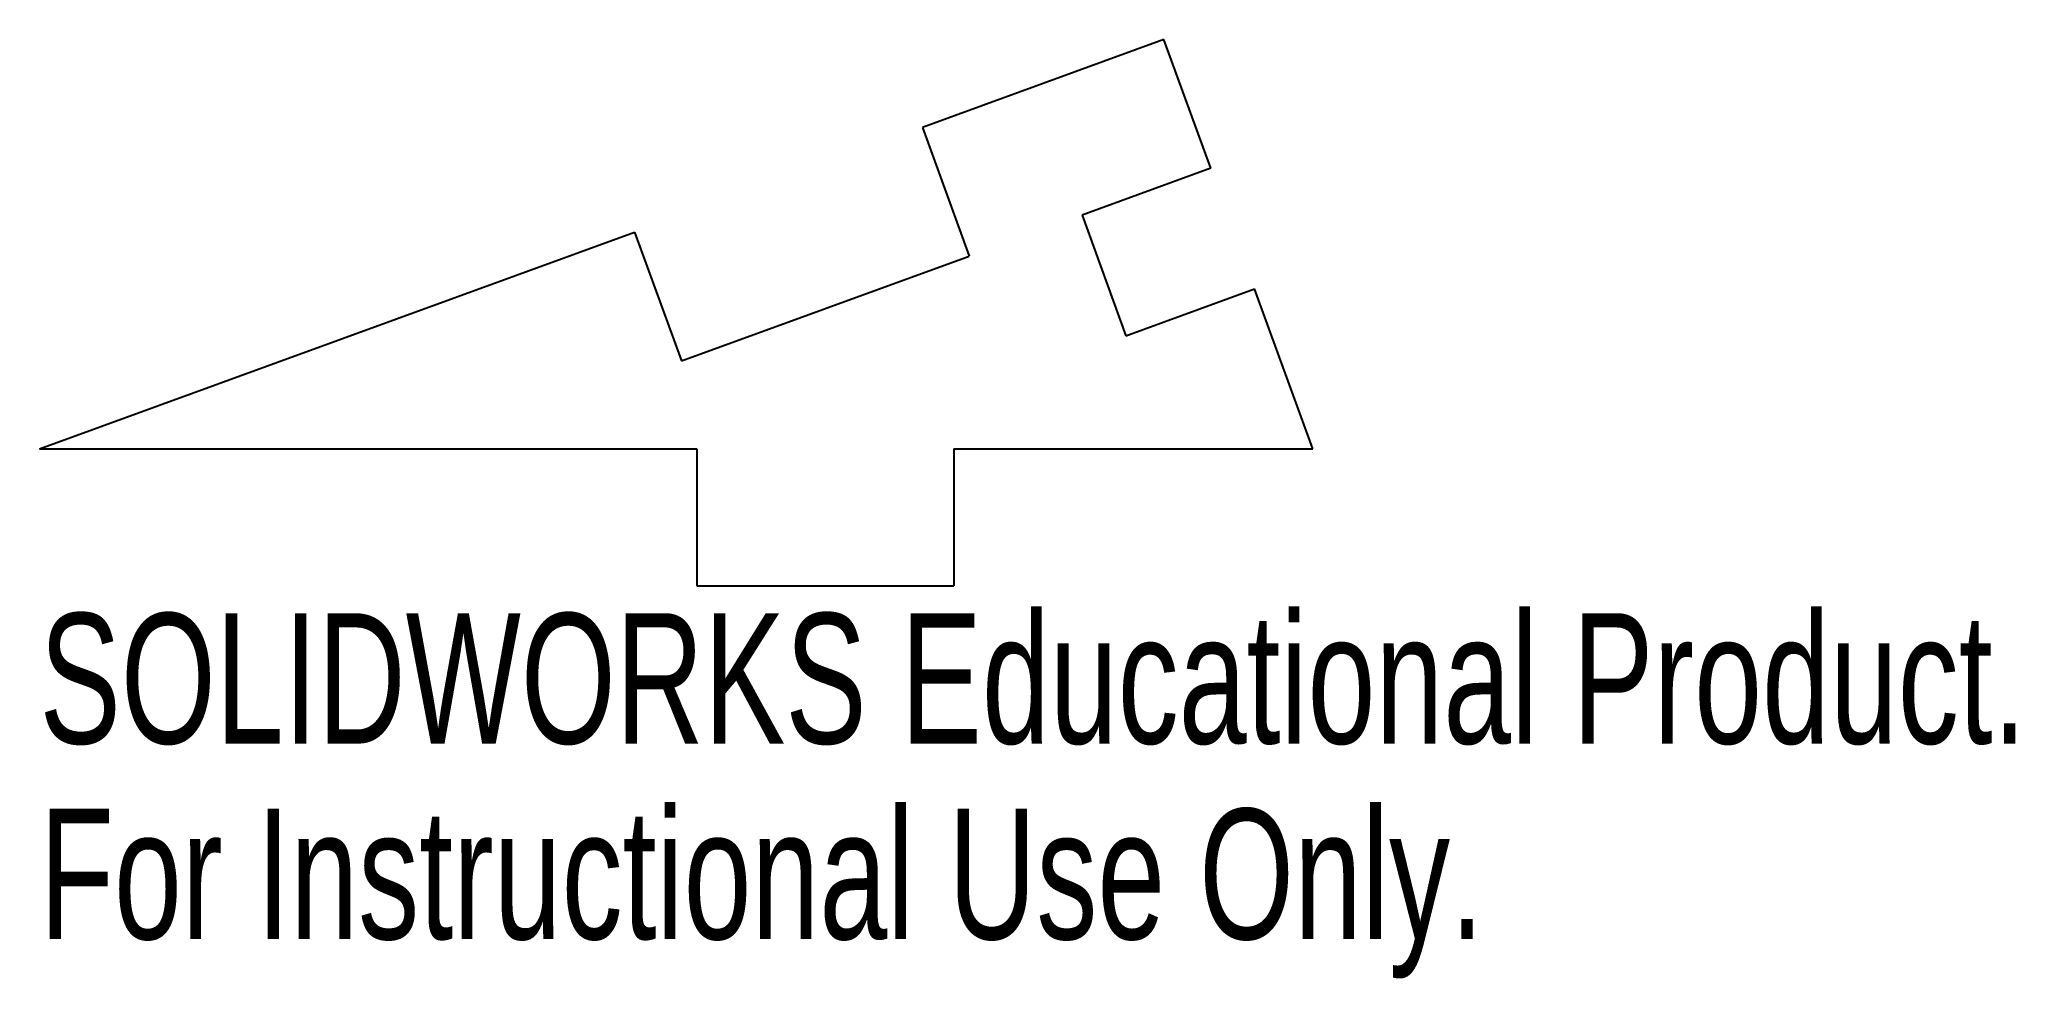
# Model space of a CAD drawing. Header units: inches. Extents: x -0.58 to 2.3, y -0.77 to 0.6.
import ezdxf

# ---------------------------------------------------------------- set-up
doc = ezdxf.new("R2010")
doc.units = ezdxf.units.IN
doc.header["$MEASUREMENT"] = 0
doc.styles.add('SLDTEXTSTYLE0', font='TXT', dxfattribs={"width": 0.7})

msp = doc.modelspace()

# ---------------------------------------------------------------- linework, layer by layer
at = {"color": 7, "linetype": 'Continuous', "lineweight": 25}
for p, q in [((1.0566, 0.5974), (0.7042, 0.4691)), ((1.125, 0.4095), (1.0566, 0.5974)), ((0.7042, 0.4691), (0.7726, 0.2812)), ((1.125, 0.4095), (0.9371, 0.3411)), ((0.9371, 0.3411), (1.0012, 0.1649)), ((-0.5848, 0), (0.284, 0.3162)), ((0.284, 0.3162), (0.3524, 0.1283)), ((0.3524, 0.1283), (0.7726, 0.2812)), ((1.0012, 0.1649), (1.1891, 0.2333)), ((1.274, 0), (1.1891, 0.2333)), ((-0.5848, 0), (0.375, 0)), ((0.375, 0), (0.375, -0.2)), ((0.75, 0), (0.75, -0.2)), ((0.75, 0), (1.274, 0)), ((0.375, -0.2), (0.75, -0.2))]:
    msp.add_line(p, q, dxfattribs=at)

# ---------------------------------------------------------------- texts
at = {"color": 7, "linetype": 'Continuous', "char_height": 0.1903, "attachment_point": 1, "style": 'SLDTEXTSTYLE0'}
for s, insert in [('SOLIDWORKS Educational Product.', (-0.5848, -0.2401)), ('For Instructional Use Only.', (-0.5848, -0.5256))]:
    msp.add_mtext(s, dxfattribs=dict(at, insert=insert))

doc.saveas('drawing.dxf')
